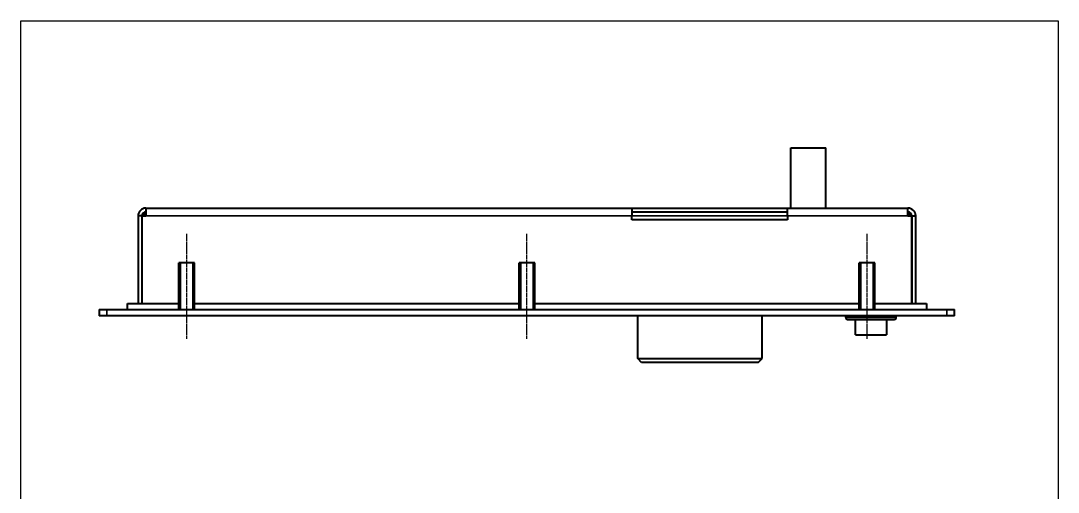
# Model space of a CAD drawing. Header units: inches. Extents: x 12 to 11036, y 8 to 6728.
# Drawn here: x 10375.7 to 10642.6, y 2768.4 to 2889.6 of the extents above; entities that cross this region are included whole.
import ezdxf

# ---------------------------------------------------------------- set-up
doc = ezdxf.new("R2010")
doc.units = ezdxf.units.IN
doc.header["$MEASUREMENT"] = 0
doc.linetypes.add('CHAIN', pattern=[0.3543, 0.2362, -0.0295, 0.0591, -0.0295])
doc.layers.add('04_\\M+5B5B5\\M+5B0FB', color=4, linetype='Continuous')
for name, color, linetype, lineweight in [('가시적인 것(ISO)', 3, 'Continuous', 40), ('가시적인 좁은 것(ISO)', 3, 'Continuous', 35), ('중심선(ISO)', 1, 'Continuous', 25)]:
    doc.layers.add(name, color=color, linetype=linetype, lineweight=lineweight)

# ---------------------------------------------------------------- blocks, each defined once
blk = doc.blocks.new('A$C7116136B')
at = {"layer": '가시적인 것(ISO)'}
for p, q in [((67.9, 27.7), (67.9, 43.2)), ((67.9, 43.2), (76.9, 43.2)), ((76.9, 27.7), (76.9, 43.2)), ((-98, 27.7), (27, 27.7)), ((-98, 27.7), (-98, 25.7)), ((27, 27.7), (67, 27.7)), ((27, 27.7), (27, 25.7)), ((27, 26.7), (67, 26.7)), ((67, 25.7), (67, 27.7)), ((67, 27.7), (98, 27.7)), ((98, 25.7), (98, 27.7)), ((-99, 25.7), (-100, 25.7)), ((-100, 25.7), (-100, 3.2)), ((-99, 25.7), (-99, 3.2)), ((-98.929, 25.7), (-98, 25.7)), ((-98.929, 3.2), (-98.929, 25.7)), ((27, 24.7), (27, 25.7)), ((67, 24.7), (27, 24.7)), ((67, 25.7), (67, 24.7)), ((98, 25.7), (98.929, 25.7)), ((98.929, 25.7), (98.929, 3.2)), ((99, 25.7), (99, 3.2)), ((99, 25.7), (100, 25.7)), ((100, 3.2), (100, 25.7)), ((-85.5, 13.6), (-89.5, 13.6)), ((-89.5, 1.6), (-89.5, 13.6)), ((-85.5, 1.6), (-85.5, 13.6)), ((2, 13.6), (-2, 13.6)), ((-2, 1.6), (-2, 13.6)), ((2, 1.6), (2, 13.6)), ((89.5, 13.6), (85.5, 13.6)), ((85.5, 1.6), (85.5, 13.6)), ((89.5, 1.6), (89.5, 13.6)), ((-102.75, 1.6), (-102.75, 3.2)), ((-102.75, 3.2), (-89.5, 3.2)), ((-85.5, 3.2), (-2, 3.2)), ((2, 3.2), (85.5, 3.2)), ((89.5, 3.2), (102.75, 3.2)), ((102.75, 3.2), (102.75, 1.6)), ((-110, 1.6), (-108, 1.6)), ((-110, 1.6), (-110, 0)), ((-108, 0), (-110, 0)), ((-108, 1.6), (108, 1.6)), ((108, 0), (-108, 0)), ((108, 1.6), (110, 1.6)), ((110, 0), (108, 0)), ((110, 0), (110, 1.6)), ((28.5, -11), (28.5, 0)), ((60.5, -11), (60.5, 0)), ((82, -0.4), (82, 0)), ((82.5, -0.9), (94.5, -0.9)), ((84.5, -4.9), (84.5, -0.9)), ((92.5, -0.9), (92.5, -4.9)), ((95, -0.4), (95, 0)), ((84.5, -4.9), (92.5, -4.9)), ((28.5, -11), (60.5, -11)), ((29.5, -12), (28.5, -11)), ((59.5, -12), (29.5, -12)), ((59.5, -12), (60.5, -11))]:
    blk.add_line(p, q, dxfattribs=at)
for centre, radius, start, end in [((-98, 25.7), 2, 90, 180), ((-98, 25.7), 1, 90, 180), ((98, 25.7), 2, 0, 90), ((98, 25.7), 1, 0, 90), ((-97.5, 25.7), 1, 120, 180), ((97.5, 25.7), 1, 0, 60), ((82.5, -0.4), 0.5, 180, 270), ((94.5, -0.4), 0.5, 270, 0)]:
    blk.add_arc(centre, radius, start, end, dxfattribs=at)
at = {"layer": '가시적인 좁은 것(ISO)'}
for p, q in [((27, 25.7), (-98, 25.7)), ((67, 25.7), (27, 25.7)), ((98, 25.7), (67, 25.7)), ((-89.082, 13.6), (-89.082, 1.6)), ((-85.918, 1.6), (-85.918, 13.6)), ((-1.582, 13.6), (-1.582, 1.6)), ((1.582, 1.6), (1.582, 13.6)), ((85.918, 13.6), (85.918, 1.6)), ((89.082, 1.6), (89.082, 13.6)), ((-108, 0), (-108, 1.6)), ((108, 1.6), (108, 0)), ((95, -0.4), (82, -0.4))]:
    blk.add_line(p, q, dxfattribs=at)
at = {"layer": '중심선(ISO)', "linetype": 'CHAIN', "ltscale": 3.00016}
for p, q in [((-87.5, -5.9), (-87.5, 21.1)), ((0, -5.9), (0, 21.1)), ((87.5, -5.9), (87.5, 21.1))]:
    blk.add_line(p, q, dxfattribs=at)

msp = doc.modelspace()

# ---------------------------------------------------------------- linework, layer by layer
at = {"layer": '04_\\M+5B5B5\\M+5B0FB', "color": 7}
msp.add_lwpolyline([(10375.712, 2889.595), (10642.56, 2889.595), (10642.56, 2619.15), (10375.712, 2619.15)], close=True, dxfattribs=at)

# ---------------------------------------------------------------- block references
msp.add_blockref('A$C7116136B', (10505.893, 2813.73))

doc.saveas('drawing.dxf')
